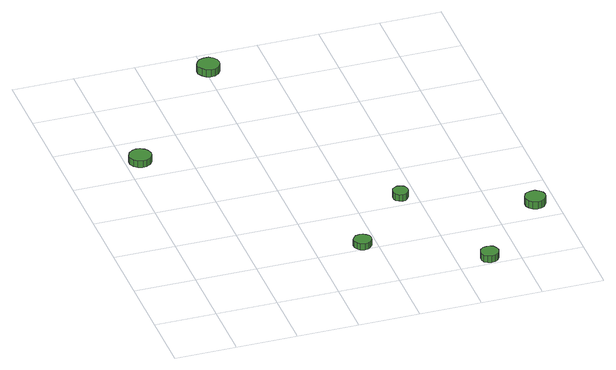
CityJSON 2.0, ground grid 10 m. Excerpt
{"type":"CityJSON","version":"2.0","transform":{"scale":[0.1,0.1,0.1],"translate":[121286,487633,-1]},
"CityObjects":{
"tree1":{"type":"SolitaryVegetationObject","attributes":{"function":"something"},"geometry":[{"type":"MultiSurface","lod":"1","boundaries":[[[0,1,2,3,4,5,6,7,8,9,10,11,12,13,14]],[[15,16,17,18,19,20,21,22,23,24,25,26,27,28,29]],[[0,29,28,1]],[[1,28,27,2]],[[2,27,26,3]],[[3,26,25,4]],[[4,25,24,5]],[[5,24,23,6]],[[6,23,22,7]],[[7,22,21,8]],[[8,21,20,9]],[[9,20,19,10]],[[10,19,18,11]],[[11,18,17,12]],[[12,17,16,13]],[[13,16,15,14]],[[14,15,29,0]]]}]},
"tree2":{"type":"SolitaryVegetationObject","attributes":{"function":"something"},"geometry":[{"type":"MultiSurface","lod":"1","boundaries":[[[30,31,32,33,34,35,36,37,38,39,40,41,42,43,44]],[[45,46,47,48,49,50,51,52,53,54,55,56,57,58,59]],[[30,59,58,31]],[[31,58,57,32]],[[32,57,56,33]],[[33,56,55,34]],[[34,55,54,35]],[[35,54,53,36]],[[36,53,52,37]],[[37,52,51,38]],[[38,51,50,39]],[[39,50,49,40]],[[40,49,48,41]],[[41,48,47,42]],[[42,47,46,43]],[[43,46,45,44]],[[44,45,59,30]]]}]},
"tree3":{"type":"SolitaryVegetationObject","attributes":{"function":"something"},"geometry":[{"type":"MultiSurface","lod":"1","boundaries":[[[60,61,62,63,64,65,66,67,68,69,70,71,72,73,74]],[[75,76,77,78,79,80,81,82,83,84,85,86,87,88,89]],[[60,89,88,61]],[[61,88,87,62]],[[62,87,86,63]],[[63,86,85,64]],[[64,85,84,65]],[[65,84,83,66]],[[66,83,82,67]],[[67,82,81,68]],[[68,81,80,69]],[[69,80,79,70]],[[70,79,78,71]],[[71,78,77,72]],[[72,77,76,73]],[[73,76,75,74]],[[74,75,89,60]]]}]},
"tree4":{"type":"SolitaryVegetationObject","attributes":{"function":"something"},"geometry":[{"type":"MultiSurface","lod":"1","boundaries":[[[90,91,92,93,94,95,96,97,98,99,100,101,102,103,104]],[[105,106,107,108,109,110,111,112,113,114,115,116,117,118,119]],[[90,119,118,91]],[[91,118,117,92]],[[92,117,116,93]],[[93,116,115,94]],[[94,115,114,95]],[[95,114,113,96]],[[96,113,112,97]],[[97,112,111,98]],[[98,111,110,99]],[[99,110,109,100]],[[100,109,108,101]],[[101,108,107,102]],[[102,107,106,103]],[[103,106,105,104]],[[104,105,119,90]]]}]},
"tree5":{"type":"SolitaryVegetationObject","attributes":{"function":"something"},"geometry":[{"type":"MultiSurface","lod":"1","boundaries":[[[120,121,122,123,124,125,126,127,128,129,130,131,132,133,134]],[[135,136,137,138,139,140,141,142,143,144,145,146,147,148,149]],[[120,149,148,121]],[[121,148,147,122]],[[122,147,146,123]],[[123,146,145,124]],[[124,145,144,125]],[[125,144,143,126]],[[126,143,142,127]],[[127,142,141,128]],[[128,141,140,129]],[[129,140,139,130]],[[130,139,138,131]],[[131,138,137,132]],[[132,137,136,133]],[[133,136,135,134]],[[134,135,149,120]]]}]},
"tree6":{"type":"SolitaryVegetationObject","attributes":{"function":"something"},"geometry":[{"type":"MultiSurface","lod":"1","boundaries":[[[150,151,152,153,154,155,156,157,158,159,160,161,162,163,164]],[[165,166,167,168,169,170,171,172,173,174,175,176,177,178,179]],[[150,179,178,151]],[[151,178,177,152]],[[152,177,176,153]],[[153,176,175,154]],[[154,175,174,155]],[[155,174,173,156]],[[156,173,172,157]],[[157,172,171,158]],[[158,171,170,159]],[[159,170,169,160]],[[160,169,168,161]],[[161,168,167,162]],[[162,167,166,163]],[[163,166,165,164]],[[164,165,179,150]]]}]}
},
"vertices":[
[41,442,21],[39,449,21],[35,455,21],[28,459,21],[21,460,21],[14,457,21],[8,452,21],[5,445,21],[5,438,21],[8,431,21],[14,426,21],[21,424,21],[28,424,21],[35,428,21],[39,434,21],[39,434,9],[35,428,9],[28,424,9],[21,424,9],[14,426,9],[8,431,9],[5,438,9],[5,445,9],[8,452,9],[14,457,9],[21,460,9],[28,459,9],[35,455,9],[39,449,9],[41,442,9],
[291,112,18],[290,118,18],[286,122,18],[281,125,18],[275,126,18],[269,124,18],[265,120,18],[262,115,18],[262,109,18],[265,103,18],[269,99,18],[275,97,18],[281,98,18],[286,101,18],[290,106,18],[290,106,7],[286,101,7],[281,98,7],[275,97,7],[269,99,7],[265,103,7],[262,109,7],[262,115,7],[265,120,7],[269,124,7],[275,126,7],[281,125,7],[286,122,7],[290,118,7],[291,112,7],
[223,656,19],[222,664,19],[217,670,19],[211,674,19],[203,674,19],[196,672,19],[191,667,19],[187,660,19],[187,653,19],[191,646,19],[196,641,19],[203,638,19],[211,639,19],[217,643,19],[222,649,19],[222,649,6],[217,643,6],[211,639,6],[203,638,6],[196,641,6],[191,646,6],[187,653,6],[187,660,6],[191,667,6],[196,672,6],[203,674,6],[211,674,6],[217,670,6],[222,664,6],[223,656,6],
[387,221,20],[386,226,20],[383,231,20],[379,233,20],[373,234,20],[368,232,20],[364,229,20],[362,224,20],[362,219,20],[364,214,20],[368,210,20],[373,208,20],[379,209,20],[383,212,20],[386,216,20],[386,216,8],[383,212,8],[379,209,8],[373,208,8],[368,210,8],[364,214,8],[362,219,8],[362,224,8],[364,229,8],[368,232,8],[373,234,8],[379,233,8],[383,231,8],[386,226,8],[387,221,8],
[467,16,19],[465,22,19],[462,27,19],[457,30,19],[451,30,19],[445,29,19],[440,24,19],[438,19,19],[438,13,19],[440,7,19],[445,3,19],[451,1,19],[457,2,19],[462,5,19],[465,10,19],[465,10,7],[462,5,7],[457,2,7],[451,1,7],[445,3,7],[440,7,7],[438,13,7],[438,19,7],[440,24,7],[445,29,7],[451,30,7],[457,30,7],[462,27,7],[465,22,7],[467,16,7],
[584,140,20],[583,147,20],[578,152,20],[572,156,20],[566,156,20],[559,154,20],[554,150,20],[551,143,20],[551,136,20],[554,130,20],[559,125,20],[566,123,20],[572,124,20],[578,127,20],[583,133,20],[583,133,7],[578,127,7],[572,124,7],[566,123,7],[559,125,7],[554,130,7],[551,136,7],[551,143,7],[554,150,7],[559,154,7],[566,156,7],[572,156,7],[578,152,7],[583,147,7],[584,140,7]
]}
